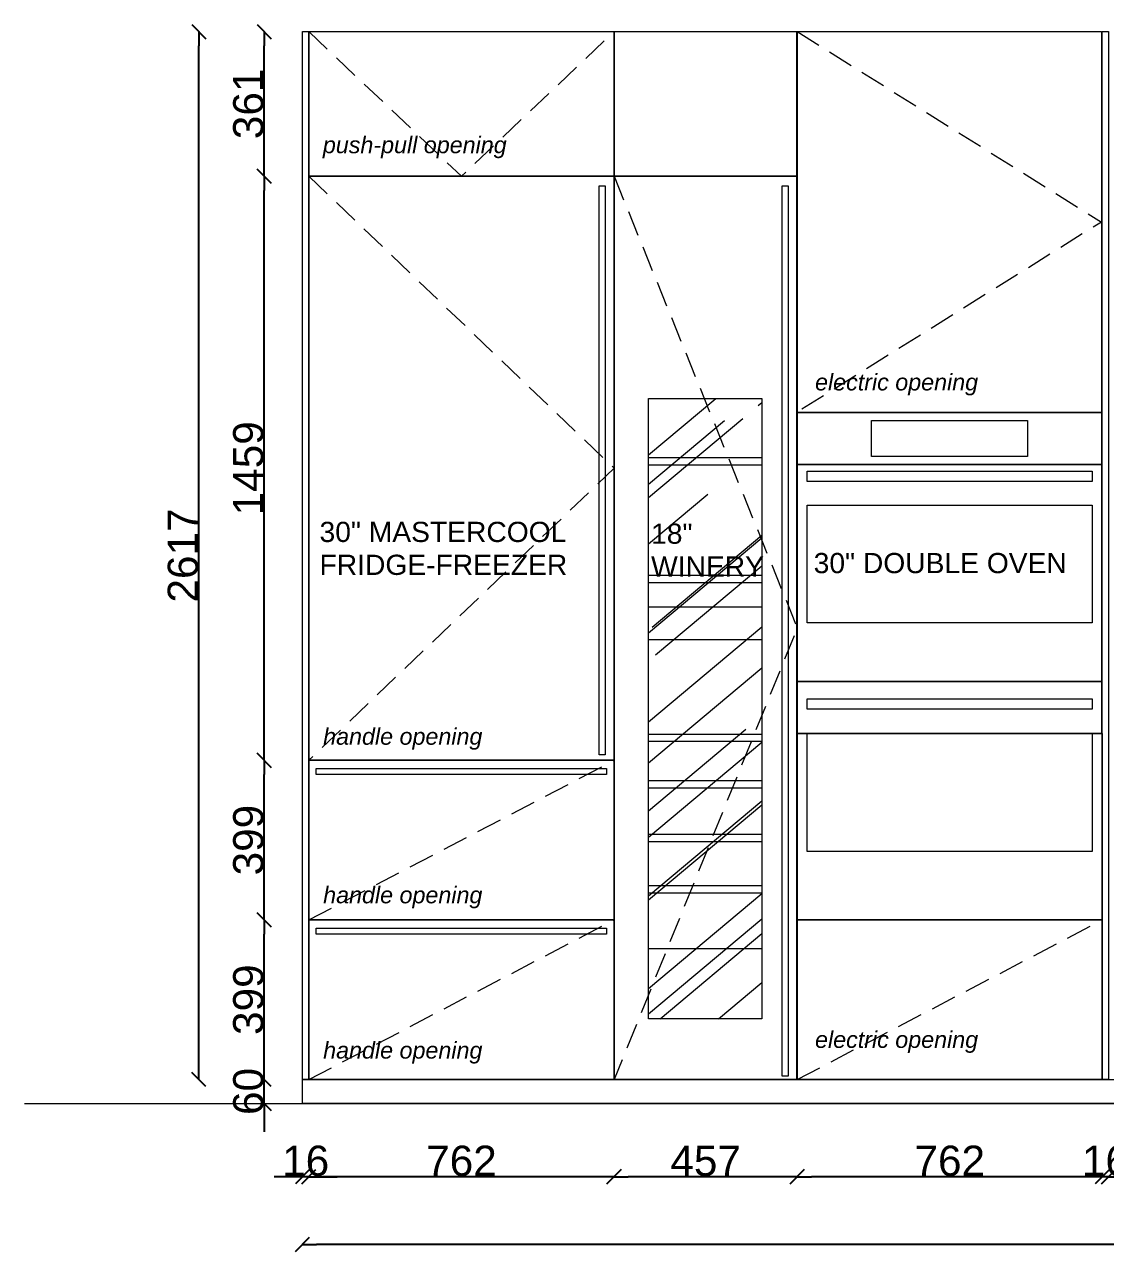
# Model space of a CAD drawing. Header units: millimetres. Extents: x -19300 to 834, y 3250 to 21602.
# Drawn here: x -8829 to -6131, y 9327 to 12392 of the extents above; entities that cross this region are included whole.
import ezdxf

# ---------------------------------------------------------------- set-up
doc = ezdxf.new("R2010")
doc.units = ezdxf.units.MM
doc.header["$LTSCALE"] = 50
doc.header["$PDMODE"] = 1
doc.header["$PDSIZE"] = -2
doc.linetypes.add('TRATTEGGIATAX2SSSS', pattern=[1.905, 1.27, -0.635])
doc.layers.get('0').update_dxf_attribs({"lineweight": 18})
doc.layers.get('Defpoints').update_dxf_attribs({"lineweight": 25})
for name, color, linetype, lineweight in [('DADA_FURNITURES', 7, 'Continuous', 13), ('DADA_TEXT', 7, 'Continuous', 9), ('Quote', 7, 'Continuous', 5), ('Retino arredi', 7, 'Continuous', 5)]:
    doc.layers.add(name, color=color, linetype=linetype, lineweight=lineweight)
doc.styles.add('Helvetica', font='')
doc.styles.add('Helvetica (italic)', font='ariali.ttf')
doc.styles.get('Helvetica').set_extended_font_data('Helvetica')
doc.dimstyles.new('M&C_quote arredo', dxfattribs={"dimtxt": 75.654297, "dimasz": 35.34668, "dimexe": 0, "dimexo": 0, "dimgap": 0.5, "dimtad": 1, "dimdec": 0, "dimtxsty": 'Helvetica', "dimblk": 'VW_SLASH', "dimblk1": 'VW_SLASH', "dimblk2": 'VW_SLASH', "dimcen": 0, "dimse1": 1, "dimse2": 1, "dimazin": 0, "dimtfac": 1, "dimtdec": 0, "dimtix": 1, "dimtmove": 0, "dimatfit": 0, "dimldrblk": 'VW_SLASH', "dimfxl": 0, "dimfxlon": 1, "dimfrac": 2, "dimtolj": 1, "dimarcsym": 0})

# ---------------------------------------------------------------- blocks, each defined once
blk = doc.blocks.new('VW_SLASH')
at = {"color": 0, "linetype": 'ByBlock', "lineweight": -2, "transparency": 16777216}
blk.add_line((0, 0), (-1, 0), dxfattribs=at)
at = {"color": 0, "linetype": 'Continuous', "lineweight": -2, "transparency": 16777216, "flags": 128}
blk.add_lwpolyline([(0.5, 0.5), (-0.5, -0.5)], dxfattribs=at)
blk = doc.blocks.new('*D336')
at = {"layer": 'Defpoints', "color": 0, "transparency": 16777216}
for p in [(-8230.7, 9756.9), (-8040.1, 9756.9), (-8040.1, 9696.9)]:
    blk.add_point(p, dxfattribs=at)
at = {"layer": 'Quote', "color": 0, "lineweight": -2, "transparency": 16777216}
for p, q in [((-8230.7, 9792.3), (-8230.7, 9827.6)), ((-8230.7, 9696.9), (-8230.7, 9756.9)), ((-8230.7, 9661.6), (-8230.7, 9626.2))]:
    blk.add_line(p, q, dxfattribs=at)
at = {"layer": 'Quote', "color": 0, "lineweight": -2, "transparency": 16777216, "xscale": 35.3466796875, "yscale": 35.3466796875, "zscale": 35.3466796875}
for p, rotation in [((-8230.7, 9756.9), 270), ((-8230.7, 9696.9), 90)]:
    blk.add_blockref('VW_SLASH', p, dxfattribs=dict(at, rotation=rotation))
at = {"layer": 'Quote', "color": 0, "transparency": 16777216, "insert": (-8270, 9726.9), "char_height": 75.65, "attachment_point": 5, "rotation": 90, "style": 'Helvetica'}
blk.add_mtext('\\A1;60', dxfattribs=at)
blk = doc.blocks.new('*D337')
at = {"layer": 'Defpoints', "color": 0, "transparency": 16777216}
for p in [(-8230.7, 10155.4), (-8040.1, 10155.4), (-8040.1, 9756.9)]:
    blk.add_point(p, dxfattribs=at)
at = {"layer": 'Quote', "color": 0, "lineweight": -2, "transparency": 16777216}
blk.add_line((-8230.7, 9792.3), (-8230.7, 10120.1), dxfattribs=at)
at = {"layer": 'Quote', "color": 0, "lineweight": -2, "transparency": 16777216, "xscale": 35.3466796875, "yscale": 35.3466796875, "zscale": 35.3466796875}
for p, rotation in [((-8230.7, 10155.4), 90), ((-8230.7, 9756.9), 270)]:
    blk.add_blockref('VW_SLASH', p, dxfattribs=dict(at, rotation=rotation))
at = {"layer": 'Quote', "color": 0, "transparency": 16777216, "insert": (-8270, 9956.2), "char_height": 75.65, "attachment_point": 5, "rotation": 90, "style": 'Helvetica'}
blk.add_mtext('\\A1;399', dxfattribs=at)
blk = doc.blocks.new('*D338')
at = {"layer": 'Defpoints', "color": 0, "transparency": 16777216}
for p in [(-8230.7, 10554), (-7998.3, 10554), (-7998.3, 10155.4)]:
    blk.add_point(p, dxfattribs=at)
at = {"layer": 'Quote', "color": 0, "lineweight": -2, "transparency": 16777216}
blk.add_line((-8230.7, 10190.8), (-8230.7, 10518.6), dxfattribs=at)
at = {"layer": 'Quote', "color": 0, "lineweight": -2, "transparency": 16777216, "xscale": 35.3466796875, "yscale": 35.3466796875, "zscale": 35.3466796875}
for p, rotation in [((-8230.7, 10554), 90), ((-8230.7, 10155.4), 270)]:
    blk.add_blockref('VW_SLASH', p, dxfattribs=dict(at, rotation=rotation))
at = {"layer": 'Quote', "color": 0, "transparency": 16777216, "insert": (-8270, 10354.7), "char_height": 75.65, "attachment_point": 5, "rotation": 90, "style": 'Helvetica'}
blk.add_mtext('\\A1;399', dxfattribs=at)
blk = doc.blocks.new('*D339')
at = {"layer": 'Defpoints', "color": 0, "transparency": 16777216}
for p in [(-8230.7, 12012.9), (-7998.3, 12012.9), (-7998.3, 10554)]:
    blk.add_point(p, dxfattribs=at)
at = {"layer": 'Quote', "color": 0, "lineweight": -2, "transparency": 16777216}
blk.add_line((-8230.7, 10589.3), (-8230.7, 11977.5), dxfattribs=at)
at = {"layer": 'Quote', "color": 0, "lineweight": -2, "transparency": 16777216, "xscale": 35.3466796875, "yscale": 35.3466796875, "zscale": 35.3466796875}
for p, rotation in [((-8230.7, 12012.9), 90), ((-8230.7, 10554), 270)]:
    blk.add_blockref('VW_SLASH', p, dxfattribs=dict(at, rotation=rotation))
at = {"layer": 'Quote', "color": 0, "transparency": 16777216, "insert": (-8270, 11283.4), "char_height": 75.65, "attachment_point": 5, "rotation": 90, "style": 'Helvetica'}
blk.add_mtext('\\A1;1459', dxfattribs=at)
blk = doc.blocks.new('*D340')
at = {"layer": 'Defpoints', "color": 0, "transparency": 16777216}
for p in [(-8230.7, 12374), (-7998.3, 12374), (-7998.3, 12012.9)]:
    blk.add_point(p, dxfattribs=at)
at = {"layer": 'Quote', "color": 0, "lineweight": -2, "transparency": 16777216}
blk.add_line((-8230.7, 12048.2), (-8230.7, 12338.7), dxfattribs=at)
at = {"layer": 'Quote', "color": 0, "lineweight": -2, "transparency": 16777216, "xscale": 35.3466796875, "yscale": 35.3466796875, "zscale": 35.3466796875}
for p, rotation in [((-8230.7, 12374), 90), ((-8230.7, 12012.9), 270)]:
    blk.add_blockref('VW_SLASH', p, dxfattribs=dict(at, rotation=rotation))
at = {"layer": 'Quote', "color": 0, "transparency": 16777216, "insert": (-8270, 12193.5), "char_height": 75.65, "attachment_point": 5, "rotation": 90, "style": 'Helvetica'}
blk.add_mtext('\\A1;361', dxfattribs=at)
blk = doc.blocks.new('*D341')
at = {"layer": 'Defpoints', "color": 0, "transparency": 16777216}
for p in [(-8394, 12374), (-7928.8, 12374), (-7928.8, 9756.9)]:
    blk.add_point(p, dxfattribs=at)
at = {"layer": 'Quote', "color": 0, "lineweight": -2, "transparency": 16777216}
blk.add_line((-8394, 9792.3), (-8394, 12338.7), dxfattribs=at)
at = {"layer": 'Quote', "color": 0, "lineweight": -2, "transparency": 16777216, "xscale": 35.3466796875, "yscale": 35.3466796875, "zscale": 35.3466796875}
for p, rotation in [((-8394, 12374), 90), ((-8394, 9756.9), 270)]:
    blk.add_blockref('VW_SLASH', p, dxfattribs=dict(at, rotation=rotation))
at = {"layer": 'Quote', "color": 0, "transparency": 16777216, "insert": (-8433.3, 11065.5), "char_height": 75.65, "attachment_point": 5, "rotation": 90, "style": 'Helvetica'}
blk.add_mtext('\\A1;2617', dxfattribs=at)
blk = doc.blocks.new('*D352')
at = {"layer": 'Defpoints', "color": 0, "transparency": 16777216}
for p in [(-8135.3, 9756.9), (-8119.3, 9756.9), (-8135.3, 9514)]:
    blk.add_point(p, dxfattribs=at)
at = {"layer": 'Quote', "color": 0, "lineweight": -2, "transparency": 16777216}
for p, q in [((-8170.7, 9514), (-8206, 9514)), ((-8119.3, 9514), (-8135.3, 9514)), ((-8084, 9514), (-8048.6, 9514))]:
    blk.add_line(p, q, dxfattribs=at)
at = {"layer": 'Quote', "color": 0, "lineweight": -2, "transparency": 16777216, "xscale": 35.3466796875, "yscale": 35.3466796875, "zscale": 35.3466796875}
blk.add_blockref('VW_SLASH', (-8135.3, 9514), dxfattribs=at)
at = {"layer": 'Quote', "color": 0, "lineweight": -2, "transparency": 16777216, "xscale": 35.3466796875, "yscale": 35.3466796875, "zscale": 35.3466796875, "rotation": 180}
blk.add_blockref('VW_SLASH', (-8119.3, 9514), dxfattribs=at)
at = {"layer": 'Quote', "color": 0, "transparency": 16777216, "insert": (-8127.3, 9553.3), "char_height": 75.65, "attachment_point": 5, "style": 'Helvetica'}
blk.add_mtext('\\A1;16', dxfattribs=at)
blk = doc.blocks.new('*D353')
at = {"layer": 'Defpoints', "color": 0, "transparency": 16777216}
for p in [(-8119.3, 9756.9), (-7357.3, 9756.9), (-8119.3, 9514)]:
    blk.add_point(p, dxfattribs=at)
at = {"layer": 'Quote', "color": 0, "lineweight": -2, "transparency": 16777216}
blk.add_line((-7392.6, 9514), (-8084, 9514), dxfattribs=at)
at = {"layer": 'Quote', "color": 0, "lineweight": -2, "transparency": 16777216, "xscale": 35.3466796875, "yscale": 35.3466796875, "zscale": 35.3466796875, "rotation": 180}
blk.add_blockref('VW_SLASH', (-8119.3, 9514), dxfattribs=at)
at = {"layer": 'Quote', "color": 0, "lineweight": -2, "transparency": 16777216, "xscale": 35.3466796875, "yscale": 35.3466796875, "zscale": 35.3466796875}
blk.add_blockref('VW_SLASH', (-7357.3, 9514), dxfattribs=at)
at = {"layer": 'Quote', "color": 0, "transparency": 16777216, "insert": (-7738.3, 9553.3), "char_height": 75.65, "attachment_point": 5, "style": 'Helvetica'}
blk.add_mtext('\\A1;762', dxfattribs=at)
blk = doc.blocks.new('*D354')
at = {"layer": 'Defpoints', "color": 0, "transparency": 16777216}
for p in [(-7357.3, 9756.9), (-6900.1, 9756.9), (-7357.3, 9514)]:
    blk.add_point(p, dxfattribs=at)
at = {"layer": 'Quote', "color": 0, "lineweight": -2, "transparency": 16777216}
blk.add_line((-6935.4, 9514), (-7321.9, 9514), dxfattribs=at)
at = {"layer": 'Quote', "color": 0, "lineweight": -2, "transparency": 16777216, "xscale": 35.3466796875, "yscale": 35.3466796875, "zscale": 35.3466796875, "rotation": 180}
blk.add_blockref('VW_SLASH', (-7357.3, 9514), dxfattribs=at)
at = {"layer": 'Quote', "color": 0, "lineweight": -2, "transparency": 16777216, "xscale": 35.3466796875, "yscale": 35.3466796875, "zscale": 35.3466796875}
blk.add_blockref('VW_SLASH', (-6900.1, 9514), dxfattribs=at)
at = {"layer": 'Quote', "color": 0, "transparency": 16777216, "insert": (-7128.7, 9553.3), "char_height": 75.65, "attachment_point": 5, "style": 'Helvetica'}
blk.add_mtext('\\A1;457', dxfattribs=at)
blk = doc.blocks.new('*D355')
at = {"layer": 'Defpoints', "color": 0, "transparency": 16777216}
for p in [(-6900.1, 9756.9), (-6138.5, 9756.9), (-6900.1, 9514)]:
    blk.add_point(p, dxfattribs=at)
at = {"layer": 'Quote', "color": 0, "lineweight": -2, "transparency": 16777216}
blk.add_line((-6173.8, 9514), (-6864.7, 9514), dxfattribs=at)
at = {"layer": 'Quote', "color": 0, "lineweight": -2, "transparency": 16777216, "xscale": 35.3466796875, "yscale": 35.3466796875, "zscale": 35.3466796875, "rotation": 180}
blk.add_blockref('VW_SLASH', (-6900.1, 9514), dxfattribs=at)
at = {"layer": 'Quote', "color": 0, "lineweight": -2, "transparency": 16777216, "xscale": 35.3466796875, "yscale": 35.3466796875, "zscale": 35.3466796875}
blk.add_blockref('VW_SLASH', (-6138.5, 9514), dxfattribs=at)
at = {"layer": 'Quote', "color": 0, "transparency": 16777216, "insert": (-6519.3, 9553.3), "char_height": 75.65, "attachment_point": 5, "style": 'Helvetica'}
blk.add_mtext('\\A1;762', dxfattribs=at)
blk = doc.blocks.new('*D356')
at = {"layer": 'Defpoints', "color": 0, "transparency": 16777216}
for p in [(-6138.5, 9756.9), (-6122.7, 9756.9), (-6138.5, 9514)]:
    blk.add_point(p, dxfattribs=at)
at = {"layer": 'Quote', "color": 0, "lineweight": -2, "transparency": 16777216}
for p, q in [((-6173.8, 9514), (-6209.1, 9514)), ((-6122.7, 9514), (-6138.5, 9514)), ((-6087.4, 9514), (-6052, 9514))]:
    blk.add_line(p, q, dxfattribs=at)
at = {"layer": 'Quote', "color": 0, "lineweight": -2, "transparency": 16777216, "xscale": 35.3466796875, "yscale": 35.3466796875, "zscale": 35.3466796875}
blk.add_blockref('VW_SLASH', (-6138.5, 9514), dxfattribs=at)
at = {"layer": 'Quote', "color": 0, "lineweight": -2, "transparency": 16777216, "xscale": 35.3466796875, "yscale": 35.3466796875, "zscale": 35.3466796875, "rotation": 180}
blk.add_blockref('VW_SLASH', (-6122.7, 9514), dxfattribs=at)
at = {"layer": 'Quote', "color": 0, "transparency": 16777216, "insert": (-6130.6, 9553.3), "char_height": 75.65, "attachment_point": 5, "style": 'Helvetica'}
blk.add_mtext('\\A1;16', dxfattribs=at)
blk = doc.blocks.new('*D357')
at = {"layer": 'Defpoints', "color": 0, "transparency": 16777216}
for p in [(-6122.7, 9756.9), (-5222.4, 9756.9), (-6122.7, 9514)]:
    blk.add_point(p, dxfattribs=at)
at = {"layer": 'Quote', "color": 0, "lineweight": -2, "transparency": 16777216}
blk.add_line((-5257.8, 9514), (-6087.4, 9514), dxfattribs=at)
at = {"layer": 'Quote', "color": 0, "lineweight": -2, "transparency": 16777216, "xscale": 35.3466796875, "yscale": 35.3466796875, "zscale": 35.3466796875, "rotation": 180}
blk.add_blockref('VW_SLASH', (-6122.7, 9514), dxfattribs=at)
at = {"layer": 'Quote', "color": 0, "lineweight": -2, "transparency": 16777216, "xscale": 35.3466796875, "yscale": 35.3466796875, "zscale": 35.3466796875}
blk.add_blockref('VW_SLASH', (-5222.4, 9514), dxfattribs=at)
at = {"layer": 'Quote', "color": 0, "transparency": 16777216, "insert": (-5672.6, 9553.3), "char_height": 75.65, "attachment_point": 5, "style": 'Helvetica'}
blk.add_mtext('\\A1;900', dxfattribs=at)
blk = doc.blocks.new('*D367')
at = {"layer": 'Defpoints', "color": 0, "transparency": 16777216}
for p in [(-8135.3, 9696.9), (-690.7, 9696.9), (-8135.3, 9345)]:
    blk.add_point(p, dxfattribs=at)
at = {"layer": 'Quote', "color": 0, "lineweight": -2, "transparency": 16777216}
blk.add_line((-726, 9345), (-8100, 9345), dxfattribs=at)
at = {"layer": 'Quote', "color": 0, "lineweight": -2, "transparency": 16777216, "xscale": 35.3466796875, "yscale": 35.3466796875, "zscale": 35.3466796875, "rotation": 180}
blk.add_blockref('VW_SLASH', (-8135.3, 9345), dxfattribs=at)
at = {"layer": 'Quote', "color": 0, "lineweight": -2, "transparency": 16777216, "xscale": 35.3466796875, "yscale": 35.3466796875, "zscale": 35.3466796875}
blk.add_blockref('VW_SLASH', (-690.7, 9345), dxfattribs=at)
at = {"layer": 'Quote', "color": 0, "transparency": 16777216, "insert": (-4413, 9384.3), "char_height": 75.65, "attachment_point": 5, "style": 'Helvetica'}
blk.add_mtext('\\A1;7445', dxfattribs=at)

msp = doc.modelspace()

# ---------------------------------------------------------------- hatches: boundary and pattern name
at = {"layer": 'Retino arredi', "linetype": 'Continuous', "lineweight": 5, "true_color": 0x848484}
h = msp.add_hatch(dxfattribs=at)
h.set_pattern_fill('AR-RROOFEEEEE', color=252, style=0, pattern_type=2)
h.set_pattern_definition([(40, (-19206.29, 36342.48), (264.7976, 553.765), [3810, -2032]), (40, (64811.32, 106841.62), (264.7976, 553.765), [1270, -4572]), (40, (-19029.14, 36656.9), (-411.7218, 95.517), [762, -1798.32]), (40, (-2571.57, 50466.45), (-411.7218, 95.517), [1524, -1036.32]), (40, (-19247.78, 36589.5), (902.4019, 979.3593), [2032, -1625.6]), (40, (27209.02, 75571.38), (902.4019, 979.3593), [1016, -2641.6])])
h.paths.add_polyline_path([(-7271.2, 11457.4), (-6988.3, 11457.4), (-6988.3, 9908.2), (-7271.2, 9908.2)])

# ---------------------------------------------------------------- linework, layer by layer
at = {"layer": 'DADA_FURNITURES', "color": 7, "linetype": 'Continuous', "lineweight": 5, "transparency": 33554687}
for p, q in [((-7271.2, 10937), (-6988.3, 10937)), ((-7271.2, 10856), (-6988.3, 10856)), ((-7271.2, 10083.6), (-6988.3, 10083.6)), ((-8829, 9696.9), (-74.9, 9696.9))]:
    msp.add_line(p, q, dxfattribs=at)
at = {"layer": 'DADA_FURNITURES', "color": 7, "linetype": 'TRATTEGGIATAX2SSSS', "lineweight": 5}
for p, q in [((-8119.3, 10155.4), (-7357.3, 10554)), ((-8119.3, 9756.9), (-7357.3, 10155.4)), ((-6900.1, 9756.9), (-6138.5, 10155.4))]:
    msp.add_line(p, q, dxfattribs=at)
at = {"layer": 'DADA_FURNITURES', "color": 7, "linetype": 'Continuous', "lineweight": 5, "transparency": 33554687, "flags": 128}
for points in [[(-8135.3, 12374), (-8119.3, 12374), (-8119.3, 9756.9), (-8135.3, 9756.9)], [(-8119.3, 12374), (-7357.3, 12374), (-7357.3, 12012.9), (-8119.3, 12012.9)], [(-7357.3, 12374), (-6900.1, 12374), (-6900.1, 12012.9), (-7357.3, 12012.9)], [(-6900.7, 12374), (-6140.6, 12374), (-6140.6, 11423.1), (-6900.7, 11423.1)], [(-6138.7, 12374), (-6122.7, 12374), (-6122.7, 9756.9), (-6138.7, 9756.9)], [(-8119.3, 12012.9), (-7357.3, 12012.9), (-7357.3, 10554), (-8119.3, 10554)], [(-7357.3, 12012.9), (-6900.1, 12012.9), (-6900.1, 9756.9), (-7357.3, 9756.9)], [(-7394.7, 11988.9), (-7379.7, 11988.9), (-7379.7, 10567.6), (-7394.7, 10567.6)], [(-6937.6, 11988.9), (-6922.6, 11988.9), (-6922.6, 9765.1), (-6937.6, 9765.1)], [(-6900.7, 11423.1), (-6140.6, 11423.1), (-6140.6, 11292.7), (-6900.7, 11292.7)], [(-6714.5, 11403.1), (-6324.8, 11403.1), (-6324.8, 11312.7), (-6714.5, 11312.7)], [(-7271.2, 11310.2), (-6988.3, 11310.2), (-6988.3, 11291.4), (-7271.2, 11291.4)], [(-6900.7, 11292.7), (-6140.6, 11292.7), (-6140.6, 10751.1), (-6900.7, 10751.1)], [(-6875.2, 11276.6), (-6164, 11276.6), (-6164, 11250.6), (-6875.2, 11250.6)], [(-6875.2, 11191.4), (-6164, 11191.4), (-6164, 10897.2), (-6875.2, 10897.2)], [(-7271.2, 11016.5), (-6988.3, 11016.5), (-6988.3, 10997.7), (-7271.2, 10997.7)], [(-6900.7, 10751.1), (-6140.6, 10751.1), (-6140.6, 10620.7), (-6900.7, 10620.7)], [(-6875.2, 10707.6), (-6164, 10707.6), (-6164, 10681.7), (-6875.2, 10681.7)], [(-7271.2, 10619.6), (-6988.3, 10619.6), (-6988.3, 10600.8), (-7271.2, 10600.8)], [(-6900.7, 10620.7), (-6138.5, 10620.7), (-6138.5, 10155.4), (-6900.7, 10155.4)], [(-6875.2, 10620.7), (-6164, 10620.7), (-6164, 10326.5), (-6875.2, 10326.5)], [(-8119.3, 10554), (-7357.3, 10554), (-7357.3, 10155.4), (-8119.3, 10155.4)], [(-8101.2, 10533.2), (-7375.9, 10533.2), (-7375.9, 10518.2), (-8101.2, 10518.2)], [(-7271.2, 10503.6), (-6988.3, 10503.6), (-6988.3, 10484.8), (-7271.2, 10484.8)], [(-7271.2, 10369.2), (-6988.3, 10369.2), (-6988.3, 10350.5), (-7271.2, 10350.5)], [(-7271.2, 10241), (-6988.3, 10241), (-6988.3, 10222.2), (-7271.2, 10222.2)], [(-8119.3, 10155.4), (-7357.3, 10155.4), (-7357.3, 9756.9), (-8119.3, 9756.9)], [(-6900.7, 10155.4), (-6138.5, 10155.4), (-6138.5, 9756.9), (-6900.7, 9756.9)], [(-8101.2, 10134.7), (-7375.9, 10134.7), (-7375.9, 10119.7), (-8101.2, 10119.7)], [(-8135.3, 9756.9), (-690.7, 9756.9), (-690.7, 9696.9), (-8135.3, 9696.9)]]:
    msp.add_lwpolyline(points, close=True, dxfattribs=at)
at = {"layer": 'DADA_FURNITURES', "color": 7, "linetype": 'TRATTEGGIATAX2SSSS', "lineweight": 5, "flags": 128}
for points in [[(-8119.3, 12374), (-7738.3, 12012.9), (-7357.3, 12374)], [(-6900.1, 12374), (-6140.6, 11898.5), (-6900.7, 11423.1)], [(-8119.3, 12012.9), (-7357.3, 11283.4), (-8119.3, 10554)], [(-7357.3, 12012.9), (-6900.1, 10884.9), (-7357.3, 9756.9)]]:
    msp.add_lwpolyline(points, dxfattribs=at)
at = {"layer": 'Retino arredi', "color": 7, "linetype": 'Continuous', "lineweight": 5, "flags": 128}
msp.add_lwpolyline([(-7271.2, 11457.4), (-6988.3, 11457.4), (-6988.3, 9908.2), (-7271.2, 9908.2)], close=True, dxfattribs=at)

# ---------------------------------------------------------------- texts
at = {"layer": 'DADA_FURNITURES', "color": 7, "transparency": 33554687, "attachment_point": 1, "line_spacing_factor": 0.97755, "style": 'Helvetica'}
for s, insert, char_height, width in [('30" MASTERCOOL FRIDGE-FREEZER\\P', (-8092.6, 11149.7), 50.436, 671.225), ('18"\\PWINERY\\P', (-7264.9, 11145.4), 50.44, 295.859), ('30" DOUBLE OVEN', (-6859, 11071.9), 50.436, 671.225)]:
    msp.add_mtext(s, dxfattribs=dict(at, insert=insert, char_height=char_height, width=width))
at = {"layer": 'DADA_TEXT', "color": 7, "char_height": 41.61, "attachment_point": 3, "line_spacing_factor": 0.965171, "style": 'Helvetica (italic)'}
for s, insert in [('push-pull opening', (-7625.4, 12111.9)), ('electric opening', (-6448.4, 11519.4)), ('handle opening', (-7686, 10634.5)), ('handle opening', (-7686, 10238.5)), ('electric opening', (-6448.4, 9877.3)), ('handle opening', (-7686, 9850.6))]:
    msp.add_mtext(s, dxfattribs=dict(at, insert=insert))

# ---------------------------------------------------------------- dimensions: what is measured, and where the dimension line sits
at = {"layer": 'Quote'}
for base, p1, p2, picture, middle in [((-8394, 12374), (-7928.8, 9756.9), (-7928.8, 12374), '*D341', (-8433.3, 11065.5)), ((-8230.7, 12374), (-7998.3, 12012.9), (-7998.3, 12374), '*D340', (-8270, 12193.5)), ((-8230.7, 12012.9), (-7998.3, 10554), (-7998.3, 12012.9), '*D339', (-8270, 11283.4)), ((-8230.7, 10554), (-7998.3, 10155.4), (-7998.3, 10554), '*D338', (-8270, 10354.7)), ((-8230.6947, 10155.4448), (-8040.1163, 9756.9191), (-8040.1163, 10155.4448), '*D337', (-8270.0442, 9956.182)), ((-8230.7, 9756.9), (-8040.1, 9696.9), (-8040.1, 9756.9), '*D336', (-8270, 9726.9))]:
    dim = msp.add_linear_dim(base=base, p1=p1, p2=p2, angle=270, dimstyle='M&C_quote arredo', override={"dimgap": 0.5, "dimpost": '<>', "dimtxsty": 'Helvetica', "dimtmove": 2}, dxfattribs=at)
    dim.commit()
    dim.dimension.update_dxf_attribs({"geometry": picture, "text_midpoint": middle})
for base, p1, p2, picture, middle in [((-8135.3, 9514), (-8119.3, 9756.9), (-8135.3, 9756.9), '*D352', (-8127.3, 9553.3)), ((-8119.3, 9514), (-7357.3, 9756.9), (-8119.3, 9756.9), '*D353', (-7738.3, 9553.3)), ((-7357.3, 9514), (-6900.1, 9756.9), (-7357.3, 9756.9), '*D354', (-7128.7, 9553.3)), ((-6900.1, 9514), (-6138.5, 9756.9), (-6900.1, 9756.9), '*D355', (-6519.3, 9553.3)), ((-6138.5, 9514), (-6122.7, 9756.9), (-6138.5, 9756.9), '*D356', (-6130.6, 9553.3)), ((-6122.7, 9514), (-5222.4, 9756.9), (-6122.7, 9756.9), '*D357', (-5672.6, 9553.3)), ((-8135.3, 9345), (-690.7, 9696.9), (-8135.3, 9696.9), '*D367', (-4413, 9384.3))]:
    dim = msp.add_linear_dim(base=base, p1=p1, p2=p2, dimstyle='M&C_quote arredo', override={"dimgap": 0.5, "dimpost": '<>', "dimtxsty": 'Helvetica', "dimtmove": 2}, dxfattribs=at)
    dim.commit()
    dim.dimension.update_dxf_attribs({"geometry": picture, "text_midpoint": middle})

doc.saveas('drawing.dxf')
